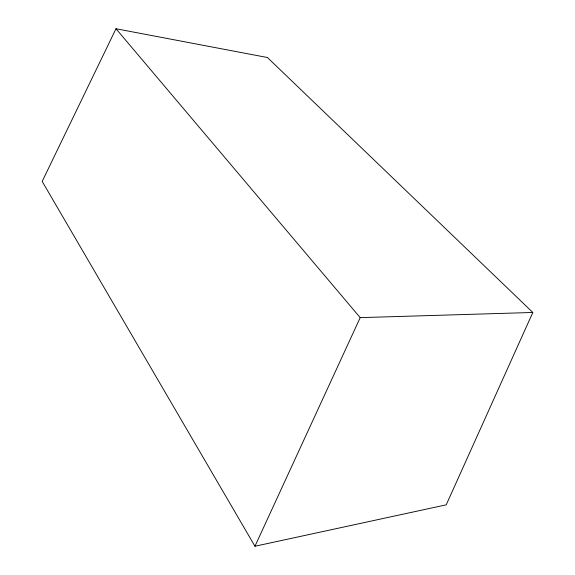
<?xml version="1.0" encoding="UTF-8"?>
<svg xmlns="http://www.w3.org/2000/svg" width="575" height="575" viewBox="0 0 575 575"><rect width="100%" height="100%" fill="white"/><g stroke="black" fill="none" stroke-linecap="round" stroke-linejoin="round"><path stroke-width="0.86" d="M532.817 312.469L446.229 504.828L254.948 546.25L42.183 181.405L115.992 28.75L267.425 57.514L532.817 312.469L360.194 317.637L115.992 28.75M254.948 546.25L360.194 317.637"/></g></svg>
